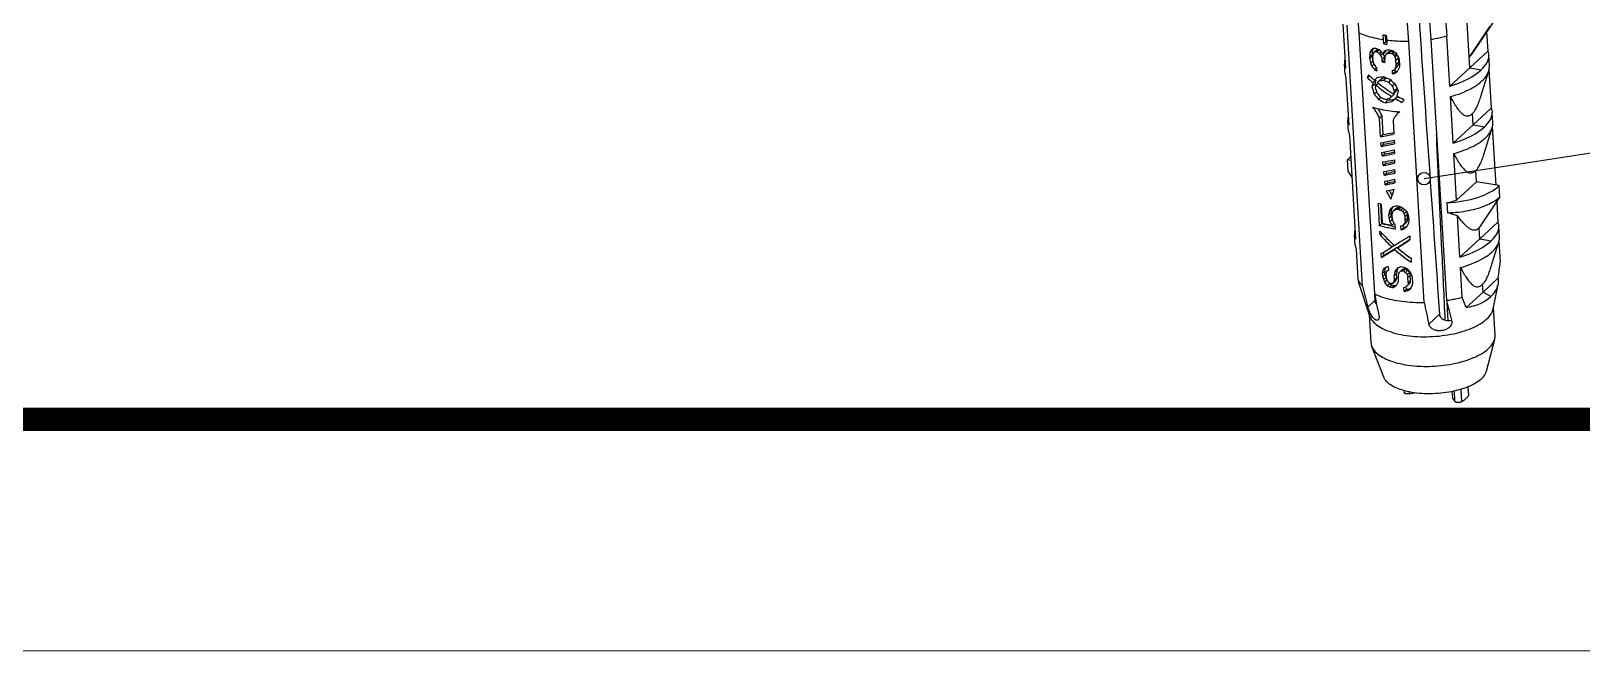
# Model space of a CAD drawing. Header units: millimetres. Extents: x 1603 to 1978, y -231 to 30.
# Drawn here: x 1793.87 to 1837.16, y -230.84 to -213.54 of the extents above; entities that cross this region are included whole.
import ezdxf

# ---------------------------------------------------------------- set-up
doc = ezdxf.new("R2010")
doc.units = ezdxf.units.MM
doc.layers.add('02___PRT_ALL_AXES', color=7, linetype='Continuous')
doc.layers.add('from', color=7, linetype='Continuous', lineweight=13)
doc.styles.get("Standard").update_dxf_attribs({"font": 'txt', "bigfont": 'gbcbig.shx'})
doc.dimstyles.new('ISO', dxfattribs={"dimscale": 0.6, "dimtxt": 2.5, "dimasz": 2.5, "dimexe": 1.25, "dimexo": 0.625, "dimtad": 0, "dimdsep": 46, "dimtxsty": 'Standard', "dimblk": 'OPEN', "dimcen": 0, "dimclrd": 4, "dimclre": 4, "dimadec": 0, "dimazin": 0, "dimtfac": 1, "dimtofl": 0, "dimtmove": 0, "dimatfit": 3, "dimfxl": 1, "dimarcsym": 0})

# ---------------------------------------------------------------- blocks, each defined once
blk = doc.blocks.new('_Open')
at = {"color": 0, "linetype": 'ByBlock', "lineweight": -2}
for p, q in [((-1, 0.167), (0, 0)), ((-1, -0.167), (0, 0)), ((0, 0), (-1, 0))]:
    blk.add_line(p, q, dxfattribs=at)
blk = doc.blocks.new('*u142')
at = {"layer": '02___PRT_ALL_AXES', "color": 7, "linetype": 'Continuous'}
for p, q in [((-1.106, 14.113), (-0.971, 12.321)), ((1.018, 11.981), (0.883, 13.772)), ((3.451, 10.931), (3.29, 13.658)), ((-1.616, 12.671), (-1.512, 10.913)), ((-0.826, 2.225), (-1.44, 12.63)), ((4.248, 12.594), (3.426, 11.352)), ((4.383, 12.749), (3.511, 11.453)), ((-0.971, 12.321), (-0.356, 1.916)), ((0.007, 12.045), (-0.008, 12.252)), ((0.017, 11.886), (0.007, 12.045)), ((0.017, 11.886), (0.107, 11.969)), ((0.107, 11.969), (0.091, 12.238)), ((0.12, 12.234), (0.136, 12.027)), ((0.136, 12.027), (0.145, 11.868)), ((1.632, 1.576), (1.018, 11.981)), ((1.904, 12.057), (2.519, 1.652)), ((2.657, 10.199), (2.54, 12.193)), ((4.125, 12.366), (4.17, 11.598)), ((-0.541, 11.359), (-0.449, 11.445)), ((-0.538, 11.307), (-0.541, 11.359)), ((-0.538, 11.307), (-0.446, 11.392)), ((-0.53, 11.537), (-0.437, 11.623)), ((-0.505, 11.115), (-0.413, 11.201)), ((-0.491, 11.63), (-0.405, 11.71)), ((-0.449, 11.445), (-0.446, 11.392)), ((-0.43, 11.353), (-0.423, 11.248)), ((-0.373, 11.546), (-0.282, 11.631)), ((-0.305, 11.582), (-0.214, 11.666)), ((-0.258, 11.571), (-0.167, 11.655)), ((-0.158, 11.499), (-0.078, 11.572)), ((-0.106, 11.436), (-0.032, 11.505)), ((-0.047, 11.269), (0.044, 11.353)), ((-0.04, 11.164), (-0.047, 11.269)), ((-0.04, 11.164), (0.05, 11.247)), ((-0.009, 11.472), (0.081, 11.555)), ((0.044, 11.353), (0.05, 11.247)), ((0.054, 11.253), (0.06, 11.147)), ((0.117, 11.479), (0.207, 11.563)), ((0.218, 11.518), (0.309, 11.602)), ((0.324, 11.507), (0.415, 11.591)), ((0.379, 11.475), (0.467, 11.557)), ((0.436, 11.418), (0.52, 11.495)), ((0.467, 11.363), (0.554, 11.444)), ((0.502, 11.229), (0.594, 11.314)), ((0.511, 11.071), (0.502, 11.229)), ((0.511, 11.071), (0.604, 11.156)), ((0.594, 11.314), (0.604, 11.156)), ((0.64, 11.247), (0.652, 11.036)), ((3.451, 10.931), (4.17, 11.598)), ((4.17, 11.598), (4.208, 11.433)), ((4.233, 11.011), (4.208, 11.433)), ((-1.512, 10.913), (-1.551, 11.093)), ((-1.526, 10.671), (-1.551, 11.093)), ((-1.526, 10.671), (-1.488, 10.498)), ((-0.638, 10.546), (-0.561, 10.617)), ((-0.454, 10.997), (-0.372, 11.073)), ((-0.356, 10.867), (-0.267, 10.948)), ((-0.268, 10.949), (-0.26, 10.817)), ((-0.163, 10.414), (-0.05, 10.519)), ((0.019, 10.442), (0.119, 10.534)), ((0.372, 10.689), (0.364, 10.821)), ((0.372, 10.689), (0.463, 10.774)), ((0.451, 10.708), (0.543, 10.793)), ((0.457, 10.88), (0.463, 10.774)), ((0.468, 10.89), (0.56, 10.975)), ((0.492, 10.941), (0.584, 11.026)), ((2.657, 10.199), (3.451, 10.931)), ((3.451, 10.931), (3.903, 10.854)), ((3.88, 9.749), (4.207, 10.805)), ((4.215, 10.85), (4.304, 9.326)), ((-1.488, 10.498), (-1.378, 8.641)), ((-0.455, 10.174), (-0.339, 10.281)), ((-0.411, 10.339), (-0.296, 10.445)), ((-0.36, 9.887), (-0.268, 9.972)), ((-0.296, 10.242), (-0.21, 10.322)), ((-0.127, 10.451), (-0.208, 10.376)), ((0.216, 10.349), (0.308, 10.434)), ((0.358, 10.205), (0.453, 10.293)), ((0.403, 9.898), (0.517, 10.003)), ((0.437, 10.007), (0.545, 10.108)), ((-0.094, 9.759), (-0.188, 9.672)), ((0.073, 9.533), (0.186, 9.638)), ((0.337, 9.582), (0.451, 9.687)), ((0.339, 9.787), (0.453, 9.892)), ((0.474, 9.705), (0.575, 9.797)), ((2.791, 7.927), (2.682, 9.784)), ((3.585, 8.66), (4.304, 9.326)), ((4.304, 9.326), (4.342, 9.161)), ((-1.378, 8.641), (-1.416, 8.821)), ((-1.391, 8.399), (-1.416, 8.821)), ((-0.152, 8.931), (-0.061, 9.015)), ((-0.108, 8.187), (-0.152, 8.931)), ((-0.061, 9.015), (-0.018, 8.271)), ((0.39, 8.838), (0.422, 8.293)), ((0.661, 9.175), (0.573, 9.105)), ((0.651, 9.176), (0.661, 9.175)), ((2.791, 7.927), (3.585, 8.66)), ((3.585, 8.66), (3.558, 9.114)), ((3.585, 8.66), (4.037, 8.582)), ((4.367, 8.739), (4.342, 9.162)), ((-1.391, 8.399), (-1.353, 8.227)), ((-1.353, 8.227), (-1.11, 4.097)), ((-0.108, 8.187), (-0.018, 8.271)), ((0.437, 8.051), (0.445, 7.906)), ((4.014, 7.477), (4.341, 8.533)), ((4.349, 8.578), (4.486, 6.257)), ((-0.086, 7.801), (-0.094, 7.946)), ((-0.086, 7.801), (0.005, 7.885)), ((-0.046, 7.416), (-0.055, 7.562)), ((-0.046, 7.416), (0.045, 7.5)), ((0.001, 7.962), (0.005, 7.885)), ((0.04, 7.578), (0.045, 7.5)), ((0.441, 7.66), (0.449, 7.515)), ((2.926, 5.655), (2.816, 7.513)), ((-1.433, 7.27), (-1.296, 7.246)), ((-1.406, 6.816), (-1.433, 7.27)), ((-1.256, 6.582), (-1.406, 6.816)), ((-0.006, 7.032), (-0.015, 7.177)), ((-0.006, 7.032), (0.084, 7.116)), ((0.08, 7.194), (0.084, 7.116)), ((0.12, 6.81), (0.124, 6.732)), ((0.445, 7.269), (0.454, 7.124)), ((0.449, 6.878), (0.458, 6.733)), ((3.719, 6.388), (3.693, 6.842)), ((0.033, 6.648), (0.025, 6.793)), ((0.033, 6.648), (0.124, 6.732)), ((0.073, 6.264), (0.065, 6.409)), ((0.073, 6.264), (0.164, 6.348)), ((0.159, 6.426), (0.164, 6.348)), ((0.454, 6.487), (0.462, 6.342)), ((2.926, 5.655), (3.719, 6.388)), ((4.623, 6.233), (3.719, 6.388)), ((4.65, 5.779), (4.623, 6.233)), ((3.829, 4.537), (4.65, 5.779)), ((4.525, 5.59), (4.573, 4.782)), ((-0.144, 4.635), (-0.197, 5.531)), ((-0.052, 4.72), (-0.098, 5.498)), ((-0.084, 5.499), (-0.039, 4.734)), ((0.221, 5.09), (0.311, 5.174)), ((0.23, 4.932), (0.221, 5.09)), ((0.23, 4.932), (0.32, 5.016)), ((0.237, 5.217), (0.328, 5.301)), ((0.32, 5.016), (0.311, 5.174)), ((0.344, 5.068), (0.354, 4.909)), ((0.409, 5.24), (0.499, 5.324)), ((0.483, 5.282), (0.573, 5.365)), ((0.559, 5.298), (0.65, 5.382)), ((0.612, 5.292), (0.703, 5.376)), ((0.693, 5.257), (0.782, 5.339)), ((0.777, 5.196), (0.866, 5.279)), ((0.836, 5.113), (0.928, 5.198)), ((0.87, 5.005), (0.962, 5.091)), ((0.879, 4.847), (0.87, 5.005)), ((0.971, 4.933), (0.962, 5.091)), ((1.009, 4.997), (1.018, 4.839)), ((2.578, 5.153), (2.554, 5.56)), ((3.06, 3.384), (2.962, 5.035)), ((-0.144, 4.635), (-0.052, 4.72)), ((-0.122, 4.266), (-0.132, 4.424)), ((-0.122, 4.266), (-0.048, 4.334)), ((0.262, 4.796), (0.353, 4.879)), ((0.344, 4.65), (0.433, 4.732)), ((0.467, 4.682), (0.478, 4.498)), ((0.713, 4.468), (0.704, 4.626)), ((0.713, 4.468), (0.804, 4.553)), ((0.804, 4.553), (0.797, 4.665)), ((0.808, 4.669), (0.9, 4.754)), ((0.817, 4.511), (0.909, 4.596)), ((0.858, 4.744), (0.95, 4.829)), ((0.879, 4.847), (0.971, 4.933)), ((3.854, 4.116), (3.829, 4.537)), ((3.854, 4.116), (4.573, 4.782)), ((4.573, 4.782), (4.61, 4.618)), ((4.635, 4.195), (4.61, 4.618)), ((-1.11, 4.097), (-1.148, 4.278)), ((-1.123, 3.855), (-1.148, 4.278)), ((-1.123, 3.855), (-1.085, 3.683)), ((0.346, 3.789), (0.428, 3.865)), ((0.45, 3.692), (0.541, 3.776)), ((0.573, 3.752), (0.664, 3.836)), ((1.054, 4.232), (1.063, 4.074)), ((3.06, 3.384), (3.854, 4.116)), ((3.854, 4.116), (4.306, 4.039)), ((4.282, 2.933), (4.609, 3.989)), ((4.617, 4.034), (4.667, 3.186)), ((-1.085, 3.683), (-1.015, 2.502)), ((-0.069, 3.369), (-0.079, 3.527)), ((-0.069, 3.369), (0.023, 3.455)), ((0.023, 3.455), (0.015, 3.584)), ((1.107, 3.336), (1.116, 3.178)), ((-1.015, 2.502), (-0.97, 2.359)), ((-0.032, 2.736), (0.061, 2.822)), ((-0.024, 2.604), (-0.032, 2.736)), ((-0.024, 2.604), (0.068, 2.69)), ((-0.017, 2.861), (0.075, 2.947)), ((0.004, 2.492), (0.097, 2.577)), ((0.068, 2.69), (0.061, 2.822)), ((0.103, 2.724), (0.112, 2.566)), ((0.165, 2.838), (0.209, 2.879)), ((0.201, 3.012), (0.21, 2.853)), ((0.427, 2.417), (0.517, 2.501)), ((0.438, 2.65), (0.528, 2.734)), ((0.447, 2.492), (0.438, 2.65)), ((0.447, 2.492), (0.537, 2.576)), ((0.455, 2.778), (0.545, 2.861)), ((0.499, 2.875), (0.589, 2.958)), ((0.537, 2.576), (0.528, 2.734)), ((0.589, 2.625), (0.598, 2.467)), ((0.655, 2.799), (0.746, 2.883)), ((0.73, 2.842), (0.821, 2.926)), ((0.809, 2.833), (0.901, 2.917)), ((0.893, 2.773), (0.985, 2.857)), ((0.952, 2.689), (1.044, 2.774)), ((0.985, 2.581), (1.078, 2.666)), ((0.998, 2.37), (0.985, 2.581)), ((1.09, 2.455), (1.078, 2.666)), ((1.152, 2.571), (1.165, 2.36)), ((3.154, 1.788), (3.084, 2.969)), ((4.589, 2.556), (3.98, 1.98)), ((4.589, 2.556), (4.578, 2.289)), ((-0.535, 1.03), (-0.97, 2.359)), ((-0.356, 1.916), (-0.301, 1.654)), ((-0.352, 1.895), (-0.337, 1.647)), ((0.056, 2.373), (0.148, 2.458)), ((0.154, 2.243), (0.245, 2.328)), ((0.249, 2.194), (0.34, 2.278)), ((0.345, 2.173), (0.435, 2.257)), ((0.383, 2.348), (0.473, 2.431)), ((0.831, 2.019), (0.822, 2.177)), ((0.831, 2.019), (0.922, 2.103)), ((0.9, 2.195), (0.94, 2.232)), ((0.922, 2.103), (0.916, 2.209)), ((0.937, 2.034), (1.028, 2.119)), ((0.977, 2.267), (1.069, 2.352)), ((0.977, 2.266), (0.992, 2.279)), ((0.998, 2.37), (1.09, 2.455)), ((3.98, 1.98), (3.305, 1.369)), ((3.98, 1.98), (3.961, 2.299)), ((4.295, 1.815), (3.98, 1.98)), ((4.383, 1.321), (4.578, 2.29)), ((-0.612, 1.392), (-0.337, 1.647)), ((2.584, 0.855), (2.546, 1.544)), ((4.462, 0.264), (4.396, 1.383)), ((-0.488, -0.028), (-0.554, 1.091)), ((2.243, 1.11), (1.815, 0.714)), ((4.12, -1.159), (4.447, 0.113)), ((0.018, -1.401), (-0.455, -0.177)), ((3.376, -1.793), (3.396, -2.132)), ((3.38, -1.791), (3.4, -2.115)), ((0.827, -1.937), (0.832, -2.012)), ((1.027, -1.986), (1.031, -2.063)), ((1.031, -2.063), (1.24, -2.023)), ((2.742, -1.975), (2.759, -2.247)), ((2.759, -2.247), (2.861, -2.377)), ((2.861, -2.377), (2.836, -1.954)), ((3.091, -1.889), (3.12, -2.386)), ((3.4, -2.115), (3.396, -2.132))]:
    blk.add_line(p, q, dxfattribs=at)
for centre, radius, start, end in [((2021.719, 188.595), 2026.871, 184.826166, 184.992886), ((0.793, 17.46), 5.269, 261.25734, 262.66886), ((0.811, 17.052), 5.227, 261.25547, 262.67839), ((0.83, 16.709), 4.794, 261.3234, 261.71505), ((0.664, 15.935), 4.333, 256.96906, 257.61495), ((0.669, 15.79), 4.319, 256.96802, 257.61599), ((0.702, 15.546), 3.987, 256.70447, 257.40444), ((0.817, 16.066), 4.976, 260.08272, 261.2571), ((0.87, 17.206), 5.595, 263.23021, 264.32239), ((0.875, 17.053), 5.573, 263.22804, 264.32456), ((0.899, 16.737), 5.169, 263.44063, 263.83457), ((0.908, 16.825), 5.257, 263.83536, 264.41935), ((0.914, 16.883), 5.316, 264.41886, 264.6123), ((0.888, 9.112), 3.741, 253.14319, 254.94581), ((1.226, 10.882), 5.494, 262.67481, 263.77792), ((1.231, 10.734), 5.477, 262.94921, 263.50247), ((1.262, 10.475), 5.13, 263.14409, 263.73674), ((0.923, 7.811), 3.241, 252.50447, 252.65519), ((1.182, 8.839), 4.301, 258.67964, 258.85094), ((1.211, 8.987), 4.452, 258.85894, 260.4496), ((-29.219, 7.038), 34.105, 352.4477, 353.51478), ((1.378, 8.534), 5.573, 262.95583, 264.3237), ((1.385, 8.354), 5.551, 263.22701, 264.05098), ((1.415, 8.094), 5.202, 263.44172, 264.32417), ((48.492, 14.434), 50.807, 193.90436, 194.87383), ((1.235, 6.455), 4.374, 256.97128, 258.2559), ((1.23, 6.634), 4.395, 257.29418, 257.9334), ((1.266, 6.198), 4.028, 256.70709, 258.0985), ((270.935, 58.976), 277.227, 191.933, 192.05963), ((292.779, 62.854), 297.525, 191.88567, 192.05524), ((48.929, 13.115), 47.805, 193.87397, 194.90431), ((0, 0), 0.489, 183.32258, 201.23649)]:
    blk.add_arc(centre, radius, start, end, dxfattribs=at)
for centre, major_axis, ratio, start_param, end_param in [((1.327, 11.295), (2.877, 0.21), 0.457615, 3.019112, 3.13516), ((1.023, 16.435), (1.539, 18.618), 0.063592, -4.440964, -4.431047), ((1.499, 8.373), (-3.635, 19.496), 0.074903, 1.4058, 1.415717), ((1.184, 13.706), (2.53, 5.125), 0.114636, -4.239452, -4.219676), ((1.214, 13.213), (2.738, 2.569), 0.003919, 2.199855, 2.239198), ((1.023, 16.435), (1.431, 17.311), 0.063592, 1.857718, 1.868421), ((1.499, 8.373), (-3.38, 18.128), 0.074903, 7.672703, 7.679412), ((1.184, 13.706), (2.352, 4.765), 0.114636, 2.058625, 2.079006), ((1.128, 14.658), (1.896, 13.198), 0.083322, -4.457229, -4.447402), ((1.394, 10.15), (-3.296, 14.074), 0.105694, 1.467982, 1.477809), ((1.214, 13.209), (2.646, 3.818), 0.088068, -4.201702, -4.182091), ((1.231, 12.923), (2.832, 0.835), 0.311, -2.275073, -2.235952), ((1.232, 12.908), (2.778, 1.79), 0.107531, -2.253887, -2.224564), ((1.232, 12.908), (2.583, 1.665), 0.107531, -2.264012, -2.232442), ((1.238, 12.795), (2.896, -0.659), 0.516534, -1.995588, -1.956683), ((1.249, 12.606), (2.836, -1.572), 0.521033, -1.825379, -1.786474), ((1.241, 12.743), (2.781, -2.146), 0.493889, -1.699673, -1.670542), ((1.253, 12.544), (-2.715, 3.177), 0.419251, 1.541598, 1.561021), ((1.261, 12.402), (-2.948, 8.659), 0.175709, -4.660635, -4.641222), ((1.243, 12.714), (-2.71, 4.127), 0.350917, -4.670447, -4.64133), ((1.251, 12.581), (2.411, 6.456), 0.117682, -4.515353, -4.495938), ((1.261, 12.402), (-2.741, 8.052), 0.175709, 1.625661, 1.641456), ((1.241, 12.741), (2.778, 1.79), 0.107528, -2.088499, -2.059351), ((1.289, 11.933), (1.714, 15.907), 0.072288, 1.611662, 1.621374), ((1.259, 12.444), (2.646, 3.818), 0.088068, -4.396237, -4.3768), ((1.251, 12.581), (2.242, 6.003), 0.117682, 1.772603, 1.786289), ((1.237, 12.811), (2.832, 0.835), 0.311003, -2.070739, -2.031789), ((1.249, 12.611), (2.797, 1.414), 0.182225, -2.077621, -2.038671), ((1.249, 12.611), (2.6, 1.315), 0.182225, -2.072991, -2.03108), ((1.226, 13.004), (2.884, -0.964), 0.526141, -1.712766, -1.6833), ((1.23, 12.935), (2.836, -1.572), 0.521033, -1.601607, -1.581979), ((1.217, 13.15), (-2.715, 3.177), 0.419251, -4.537096, -4.517405), ((1.217, 13.156), (2.781, -2.146), 0.493887, -1.485341, -1.455727), ((1.189, 13.633), (-2.783, 5.953), 0.255045, -4.452584, -4.442713), ((1.098, 15.161), (-3.296, 14.074), 0.105694, -4.463988, -4.454099), ((1.191, 13.603), (-2.722, 4.588), 0.322168, 1.837985, 1.857824), ((1.173, 13.897), (-2.783, 5.953), 0.255045, 1.870201, 1.890128), ((1.098, 15.161), (-3.064, 13.086), 0.105694, 1.835522, 1.844283), ((1.424, 9.647), (1.763, 12.272), 0.083322, 1.459482, 1.47015), ((1.097, 15.179), (-3.123, 11.365), 0.132401, 1.877439, 1.887439), ((1.327, 11.295), (2.881, 0.131), 0.416042, -0.483676, 0.005545), ((1.235, 12.855), (2.597, 4.377), 0.104061, -4.122786, -4.096291), ((1.334, 11.172), (2.826, -1.677), 0.517431, -2.003075, -1.904392), ((1.325, 11.328), (2.826, -1.677), 0.517431, -1.97658, -1.879084), ((1.338, 11.101), (-2.783, 5.953), 0.255044, 1.449778, 1.469554), ((1.309, 11.594), (-2.715, 3.177), 0.419251, 1.404732, 1.444075), ((1.309, 11.598), (-2.722, 4.588), 0.322168, 1.486707, 1.506318), ((1.288, 11.952), (2.744, 2.456), 0.008684, -2.222512, -2.169049), ((1.292, 11.885), (2.896, -0.659), 0.516534, -2.054206, -2.015085), ((1.291, 11.899), (2.781, -2.146), 0.493887, -1.787394, -1.758071), ((1.298, 11.776), (2.821, 0.996), 0.275012, -2.241224, -2.139112), ((1.299, 11.759), (2.503, 2.241), 0.008684, -2.184605, -2.147597), ((1.307, 11.632), (2.574, 0.909), 0.275012, -2.219771, -2.152332), ((1.298, 11.776), (2.887, -0.906), 0.525016, -1.863165, -1.761053), ((1.293, 11.872), (2.797, 1.414), 0.182228, -1.999568, -1.97994), ((1.297, 11.803), (2.819, 1.033), 0.266761, -2.000827, -1.971361), ((1.305, 11.657), (2.738, 2.569), 0.00392, 1.878149, 1.89784), ((1.306, 11.651), (2.778, 1.79), 0.107531, -1.951834, -1.92222), ((1.297, 11.803), (2.621, 0.961), 0.266761, 4.292949, 4.324698), ((1.334, 11.174), (2.53, 5.125), 0.114636, -4.61037, -4.600499), ((1.424, 9.647), (1.896, 13.198), 0.083322, 1.474678, 1.484568), ((1.305, 11.657), (2.545, 2.388), 0.00392, 1.864506, 1.88573), ((1.332, 11.205), (2.646, 3.818), 0.088068, 1.729977, 1.749817), ((1.306, 11.651), (2.583, 1.665), 0.107531, -1.938959, -1.930359), ((1.334, 11.174), (2.352, 4.765), 0.114636, -4.624788, -4.614143), ((1.349, 10.911), (2.53, 5.125), 0.114636, -4.660028, -4.640101), ((1.425, 9.629), (2.088, 10.494), 0.09717, 1.455623, 1.465622), ((1.327, 11.295), (2.877, 0.21), 0.457615, -1.123702, -0.495653), ((1.236, 12.828), (2.328, 7.42), 0.114351, -4.33463, -4.31091), ((1.423, 9.671), (-2.924, 8.279), 0.183989, 1.445264, 1.479849), ((1.236, 12.828), (2.124, 6.769), 0.114351, 1.96617, 1.99227), ((1.423, 9.671), (-2.667, 7.553), 0.183989, 7.708454, 7.72032), ((1.334, 11.172), (2.578, -1.53), 0.517431, -1.93617, -1.922006), ((1.262, 12.397), (2.328, 7.42), 0.114351, -4.382028, -4.367271), ((1.397, 10.102), (-2.924, 8.279), 0.183989, 1.501625, 1.526355), ((1.334, 11.172), (2.826, -1.677), 0.517431, -1.856994, -1.616205), ((1.36, 10.74), (-2.72, 3.039), 0.429841, 1.45418, 1.504122), ((1.299, 11.759), (2.744, 2.456), 0.008684, -2.174242, -2.140508), ((1.325, 11.328), (2.826, -1.677), 0.517431, 4.452371, 4.69316), ((1.307, 11.632), (2.821, 0.996), 0.275012, -2.212682, -2.139112), ((1.307, 11.632), (2.887, -0.906), 0.525016, -1.863165, -1.789595), ((1.299, 11.759), (-2.72, 3.039), 0.429841, -4.631923, -4.581981), ((1.288, 11.952), (-2.72, 3.039), 0.429841, 1.679804, 1.74771), ((1.262, 12.397), (-2.924, 8.279), 0.183989, -4.509807, -4.485077), ((1.397, 10.102), (2.328, 7.42), 0.114351, -4.663754, -4.648997), ((1.334, 11.172), (2.578, -1.53), 0.517431, -1.618927, -1.605842), ((1.236, 12.828), (-2.924, 8.279), 0.183989, 1.819884, 1.854469), ((1.397, 10.102), (2.124, 6.769), 0.114351, -4.67659, -4.66192), ((1.423, 9.671), (2.328, 7.42), 0.114351, 1.56307, 1.58679), ((1.371, 10.547), (-2.72, 3.039), 0.429841, 1.407675, 1.47558), ((1.361, 10.723), (2.887, -0.906), 0.525016, -1.965277, -1.863165), ((1.352, 10.867), (2.887, -0.906), 0.525016, -1.936735, -1.863165), ((1.352, 10.867), (2.821, 0.996), 0.275012, -2.139112, -2.065541), ((1.361, 10.723), (2.821, 0.996), 0.275012, -2.139112, -2.037), ((1.361, 10.723), (2.634, -0.826), 0.525016, -1.900493, -1.863165), ((1.361, 10.723), (2.574, 0.909), 0.275012, 4.144074, 4.256044), ((1.36, 10.74), (2.744, 2.456), 0.008684, -1.993367, -1.959633), ((1.371, 10.547), (2.744, 2.456), 0.008684, -1.964826, -1.911363), ((1.334, 11.172), (2.826, -1.677), 0.517431, -1.567935, -1.470439), ((1.325, 11.328), (2.826, -1.677), 0.517431, -1.542627, -1.443944), ((1.424, 9.644), (2.597, 4.377), 0.104061, -4.655422, -4.628927), ((1.461, 9.023), (2.877, 0.21), 0.457615, 3.019112, 3.13516), ((1.461, 9.023), (2.881, 0.131), 0.416042, -0.483676, 0.005545), ((1.437, 9.424), (2.817, 1.065), 0.259629, -2.246304, -2.035387), ((1.452, 9.182), (2.817, 1.065), 0.259629, -2.246304, -2.035387), ((1.437, 9.424), (2.619, 0.99), 0.259629, 4.028889, 4.216807), ((1.461, 9.023), (2.877, 0.21), 0.457615, -1.123702, -0.495653), ((1.46, 9.037), (2.817, 1.065), 0.259629, -2.246304, -2.035387), ((1.474, 8.795), (2.817, 1.065), 0.259629, -2.23925, -2.042441), ((1.483, 8.65), (2.817, 1.065), 0.259629, -2.23925, -2.042441), ((1.46, 9.037), (2.619, 0.99), 0.259629, 4.028889, 4.216807), ((1.483, 8.65), (2.619, 0.99), 0.259629, 4.036482, 4.209159), ((0.374, 6.96), (2.022, 0.092), 0.416042, 2.535657, 2.657917), ((1.497, 8.408), (2.817, 1.065), 0.259629, -2.232201, -2.049491), ((1.506, 8.263), (2.817, 1.065), 0.259629, -2.232201, -2.049491), ((1.52, 8.022), (2.817, 1.065), 0.259629, -2.225156, -2.056535), ((1.506, 8.263), (2.619, 0.99), 0.259629, 4.044068, 4.201513), ((1.529, 7.877), (2.817, 1.065), 0.259629, -2.225156, -2.056535), ((1.543, 7.635), (2.817, 1.065), 0.259629, -2.218116, -2.063576), ((1.551, 7.49), (2.817, 1.065), 0.259629, -2.218116, -2.063576), ((1.529, 7.877), (2.619, 0.99), 0.259629, 4.051649, 4.19387), ((1.551, 7.49), (2.619, 0.99), 0.259629, 4.059225, 4.186229), ((2.671, 6.567), (2.18, 0.159), 0.457615, -1.658061, -0.495653), ((1.566, 7.248), (2.817, 1.065), 0.259629, -2.207254, -2.082457), ((1.587, 6.888), (-2.737, 5.002), 0.299129, -4.704, -4.637592), ((1.587, 6.888), (-2.545, 4.651), 0.299129, -4.695907, -4.65294), ((1.587, 6.888), (2.383, 6.774), 0.116882, -4.553209, -4.49482), ((1.595, 6.751), (2.877, 0.21), 0.457615, -1.264566, -1.123702), ((1.588, 6.878), (1.896, 13.198), 0.083322, -4.574278, -4.564565), ((1.607, 6.553), (2.608, 4.249), 0.101162, -4.36031, -4.331187), ((1.608, 6.537), (2.769, 1.981), 0.074812, -2.113835, -2.075009), ((1.588, 6.878), (1.763, 12.272), 0.083322, -4.571572, -4.561124), ((1.67, 5.482), (-3.064, 13.086), 0.105694, -4.701482, -4.691034), ((1.607, 6.553), (2.425, 3.951), 0.101162, -4.349512, -4.32848), ((1.626, 6.227), (2.088, 10.494), 0.09717, -4.592101, -4.582395), ((1.621, 6.313), (2.646, 3.818), 0.088068, -4.367089, -4.347673), ((1.606, 6.567), (2.809, 1.187), 0.232063, -2.110033, -2.061425), ((1.617, 6.386), (2.778, 1.79), 0.107529, -2.088499, -2.059351), ((1.613, 6.441), (2.819, 1.033), 0.266763, -2.078879, -2.049679), ((1.617, 6.386), (2.583, 1.665), 0.107529, -2.086075, -2.054722), ((1.613, 6.441), (2.621, 0.961), 0.266763, -2.07425, -2.042831), ((1.603, 6.622), (2.884, -0.964), 0.526141, -1.742107, -1.712763), ((1.593, 6.785), (2.868, -1.209), 0.527627, -1.685817, -1.636778), ((1.595, 6.748), (2.781, -2.146), 0.493888, -1.514808, -1.485343), ((1.603, 6.622), (2.681, -0.896), 0.526141, -1.73377, -1.702173), ((1.584, 6.944), (2.758, -2.416), 0.476165, -1.452264, -1.412741), ((1.573, 7.129), (-2.722, 4.588), 0.322168, -4.474814, -4.45509), ((1.498, 8.401), (-3.123, 11.365), 0.132401, -4.455402, -4.445512), ((1.553, 7.459), (-2.739, 5.045), 0.296864, 1.854376, 1.884233), ((1.498, 8.401), (-2.903, 10.568), 0.132401, -4.440984, -4.430316), ((1.427, 9.596), (-3.296, 14.074), 0.105694, 1.868853, 1.878853), ((1.729, 4.48), (2.877, 0.21), 0.457615, 3.019112, 3.13516), ((1.694, 5.072), (2.761, -2.381), 0.478562, 4.446081, 4.670886), ((1.67, 5.482), (-3.296, 14.074), 0.105694, -4.698041, -4.688328), ((1.651, 5.807), (-2.739, 5.045), 0.296864, -4.672948, -4.643825), ((1.651, 5.807), (-2.547, 4.691), 0.296864, -4.675654, -4.668069), ((1.632, 6.133), (-3.123, 11.365), 0.132401, -4.640913, -4.631208), ((1.637, 6.042), (-2.71, 4.127), 0.350917, 1.641855, 1.670982), ((1.658, 5.688), (2.797, 1.414), 0.182224, -2.009361, -1.970102), ((1.667, 5.53), (2.797, 1.414), 0.182224, -2.009361, -1.970102), ((1.667, 5.53), (2.6, 1.315), 0.182224, -1.999525, -1.957228), ((1.685, 5.232), (2.646, 3.818), 0.088068, -4.523479, -4.503755), ((1.674, 5.416), (2.769, 1.981), 0.074812, -1.938343, -1.898819), ((1.76, 3.959), (2.088, 10.494), 0.09717, 1.505389, 1.515279), ((1.685, 5.232), (2.46, 3.55), 0.088068, -4.537897, -4.516629), ((1.674, 5.416), (2.575, 1.842), 0.074812, -1.925468, -1.910919), ((1.704, 4.901), (2.608, 4.249), 0.101162, -4.605182, -4.575325), ((1.76, 3.959), (1.942, 9.757), 0.09717, 1.490193, 1.500861), ((1.831, 2.764), (1.896, 13.198), 0.083322, 1.424912, 1.434911), ((1.729, 4.48), (2.881, 0.131), 0.416042, -0.483676, 0.005545), ((1.704, 4.915), (2.761, -2.374), 0.479063, -1.83795, -1.651968), ((1.697, 5.019), (2.771, 1.951), 0.079762, -2.321509, -2.135528), ((1.707, 4.862), (2.576, 1.819), 0.078896, -2.337398, -2.095353), ((1.697, 5.022), (2.774, 1.885), 0.090766, -2.101459, -1.865998), ((1.704, 4.912), (2.575, -2.122), 0.48523, -1.623119, -1.410029), ((1.708, 4.844), (2.771, 1.951), 0.079762, -2.04814, -1.861242), ((1.693, 5.09), (2.761, -2.374), 0.479063, -1.564581, -1.377683), ((1.708, 4.844), (2.576, 1.814), 0.079762, -2.043511, -1.880034), ((1.729, 4.48), (2.877, 0.21), 0.457615, -1.123702, -0.495653), ((1.707, 4.862), (2.77, 1.956), 0.078896, -2.321116, -2.096311), ((1.704, 4.912), (2.769, -2.282), 0.48523, -1.624077, -1.388615), ((1.6, 6.667), (1.896, 13.198), 0.083322, -4.407924, -4.398007), ((1.912, 1.387), (-3.123, 11.365), 0.132401, 1.427172, 1.43709), ((1.718, 4.666), (2.68, 3.392), 0.068751, -4.127614, -4.097978), ((1.847, 2.478), (-2.783, 5.953), 0.255044, 1.449778, 1.469554), ((1.734, 4.394), (2.769, 1.981), 0.074812, -2.279677, -2.240396), ((1.6, 6.667), (1.763, 12.272), 0.083322, -4.392427, -4.381724), ((1.912, 1.387), (-2.903, 10.568), 0.132401, 1.41089, 1.421593), ((1.718, 4.666), (2.492, 3.154), 0.068751, -4.093117, -4.082482), ((1.847, 2.478), (-2.588, 5.535), 0.255044, 1.434282, 1.448492), ((1.694, 5.075), (2.297, 7.798), 0.112501, -4.383029, -4.373216), ((1.85, 2.433), (-2.948, 8.659), 0.175709, 1.495792, 1.505604), ((1.74, 4.3), (2.738, 2.569), 0.003918, 2.180271, 2.199856), ((1.743, 4.244), (2.819, 1.033), 0.266763, -2.273414, -2.244092), ((1.816, 3.015), (-2.722, 4.588), 0.322168, 1.49652, 1.516104), ((1.75, 4.132), (2.797, 1.414), 0.182224, -2.26237, -2.242833), ((1.769, 3.809), (2.297, 7.798), 0.112501, -4.509682, -4.499975), ((1.754, 4.056), (1.896, 13.198), 0.083322, -4.603401, -4.593695), ((1.757, 4.001), (2.53, 5.125), 0.114636, -4.434565, -4.415155), ((1.775, 3.702), (2.46, 3.55), 0.088068, -4.306877, -4.285986), ((1.755, 4.036), (2.738, 2.569), 0.003918, 2.005243, 2.044086), ((1.769, 3.809), (2.136, 7.251), 0.112501, -4.508442, -4.498002), ((1.754, 4.056), (1.763, 12.272), 0.083322, -4.602894, -4.592455), ((1.757, 4.001), (2.352, 4.765), 0.114636, -4.435523, -4.414648), ((1.794, 3.379), (2.088, 10.494), 0.09717, -4.630944, -4.621228), ((1.751, 4.106), (2.797, 1.414), 0.182224, -2.087341, -2.04842), ((1.774, 3.729), (2.646, 3.818), 0.088068, -4.405963, -4.386516), ((1.764, 3.889), (2.778, 1.79), 0.10753, -2.049625, -2.020402), ((1.764, 3.889), (2.583, 1.665), 0.10753, -2.044258, -2.012811), ((1.74, 4.304), (2.781, -2.146), 0.493889, -1.524602, -1.49518), ((1.733, 4.417), (2.836, -1.572), 0.521033, -1.60161, -1.562291), ((1.718, 4.663), (-2.722, 4.588), 0.322168, -4.484651, -4.464961), ((1.74, 4.304), (2.586, -1.995), 0.493889, -1.514766, -1.483071), ((1.719, 4.659), (-2.715, 3.177), 0.41925, -4.517405, -4.477805), ((1.647, 5.87), (-3.123, 11.365), 0.132401, -4.465273, -4.455402), ((1.718, 4.663), (-2.531, 4.266), 0.322168, -4.472542, -4.451317), ((1.647, 5.87), (-2.903, 10.568), 0.132401, -4.451629, -4.440984), ((1.684, 5.247), (-2.783, 5.953), 0.255045, 1.870201, 1.890128), ((1.57, 7.17), (-3.296, 14.074), 0.105694, -4.414332, -4.404333), ((1.818, 2.971), (-2.715, 3.177), 0.41925, 1.404733, 1.444076), ((1.818, 2.971), (-2.525, 2.954), 0.41925, 1.390792, 1.399244), ((1.801, 3.262), (2.896, -0.659), 0.516533, -2.054207, -2.015087), ((1.793, 3.405), (2.884, -0.964), 0.526141, -1.975564, -1.946274), ((1.818, 2.971), (-2.525, 2.954), 0.41925, 1.415623, 1.433194), ((1.801, 3.262), (2.693, -0.613), 0.516533, -2.065089, -2.022964), ((1.784, 3.558), (2.819, 1.033), 0.266763, -2.214859, -2.185689), ((1.794, 3.376), (2.832, 0.835), 0.311001, -2.19699, -2.158127), ((1.775, 3.702), (2.646, 3.818), 0.088068, -4.308849, -4.289426), ((1.794, 3.376), (2.634, 0.777), 0.311001, -2.201903, -2.1601), ((1.791, 3.429), (2.738, 2.569), 0.003918, 2.044086, 2.08291), ((1.793, 3.395), (2.53, 5.125), 0.114636, -4.453981, -4.434565), ((1.804, 3.22), (2.088, 10.494), 0.09717, -4.621228, -4.611516), ((1.799, 3.303), (2.819, 1.033), 0.266763, -2.020401, -1.991019), ((1.806, 3.172), (2.832, 0.835), 0.311001, -2.012261, -1.973058), ((1.815, 3.034), (2.738, 2.569), 0.003918, 1.878151, 1.907663), ((1.806, 3.172), (2.634, 0.777), 0.311001, -2.003176, -1.960949), ((1.815, 3.021), (2.785, 1.639), 0.135993, -1.970583, -1.921222), ((1.9, 1.585), (2.088, 10.494), 0.09717, 1.515278, 1.525149), ((1.815, 3.034), (2.545, 2.388), 0.003918, 1.864507, 1.896315), ((1.815, 3.021), (2.59, 1.524), 0.135993, -1.958473, -1.929361), ((1.9, 1.585), (1.942, 9.757), 0.09717, 1.500861, 1.511506), ((1.851, 2.422), (2.608, 4.249), 0.101162, -4.605183, -4.575326), ((1.977, 0.285), (1.896, 13.198), 0.083322, 1.424912, 1.434912), ((1.568, 3.236), (2.98, -1.058), 0.5029, -0.272004, 0.072127), ((0.171, 1.745), (0.5, 0.148), 0.644934, 2.992177, 3.472246), ((1.585, 3.252), (2.967, -1.045), 0.547676, -0.774557, -0.267768)]:
    blk.add_ellipse(centre, major_axis=major_axis, ratio=ratio, start_param=start_param, end_param=end_param, dxfattribs=at)
for points, start_tangent, end_tangent in [([(1.559, 16.434), (1.675, 14.964), (1.79, 13.505), (1.904, 12.057)], (0.078313, -0.996929), (0.078961, -0.996878)), ([(1.423, 12.899), (1.456, 12.432), (1.852, 6.72), (2.243, 1.11)], (0.069059, -0.997613), (0.069664, -0.997571)), ([(0.007, 12.045), (-0.353, 12.115), (-0.681, 12.207), (-0.971, 12.321)], (-0.988364, 0.152107), (-0.908195, 0.418546)), ([(1.018, 11.981), (0.717, 11.982), (0.422, 11.998), (0.136, 12.027)], (-0.999833, -0.018261), (-0.991828, 0.127584)), ([(2.54, 12.193), (2.334, 12.14), (2.122, 12.095), (1.904, 12.057)], (-0.964094, -0.265561), (-0.987997, -0.154474)), ([(3.509, 11.45), (3.498, 11.434), (3.426, 11.352)], (-0.559359, -0.828925), (-0.745112, -0.666939)), ([(2.682, 9.784), (3.117, 9.927), (3.495, 10.099), (3.804, 10.295), (4.035, 10.508), (4.18, 10.732), (4.207, 10.805)], (0.964094, 0.265561), (0.295184, 0.95544)), ([(4.207, 10.805), (4.233, 10.96), (4.233, 11.011)], (0.295184, 0.95544), (-0.061497, 0.998107)), ([(-0.423, 9.361), (-0.089, 9.276), (0.276, 9.213), (0.651, 9.176)], (0.956941, -0.290282), (0.997792, -0.066423)), ([(-0.152, 8.931), (-0.227, 9.084), (-0.318, 9.229), (-0.423, 9.361)], (-0.379532, 0.925179), (-0.658306, 0.75275)), ([(-0.225, 9.311), (-0.136, 9.169), (-0.061, 9.015)], (0.574977, -0.81817), (0.377872, -0.925858)), ([(2.682, 9.784), (2.803, 9.557), (2.92, 9.366), (3.035, 9.213), (3.147, 9.1), (3.258, 9.032), (3.366, 9.013), (3.468, 9.043), (3.558, 9.114)], (0.448088, -0.893989), (0.696874, 0.717194)), ([(3.558, 9.114), (3.639, 9.201), (3.725, 9.344), (3.81, 9.542), (3.879, 9.746)], (0.776957, 0.629554), (0.295206, 0.955434)), ([(0.573, 9.105), (0.548, 9.08), (0.457, 8.967), (0.39, 8.838)], (-0.734587, -0.678514), (-0.365081, -0.930976)), ([(4.341, 8.533), (4.368, 8.688), (4.367, 8.739)], (0.295184, 0.95544), (-0.061497, 0.998107)), ([(2.473, 0.869), (2.343, 3.656), (2.131, 8.211), (2.129, 8.257)], (-0.046263, 0.998929), (-0.04671, 0.998908)), ([(2.816, 7.513), (3.251, 7.655), (3.629, 7.827), (3.938, 8.023), (4.169, 8.236), (4.314, 8.46), (4.341, 8.533)], (0.964094, 0.265561), (0.295184, 0.95544)), ([(2.816, 7.513), (2.937, 7.285), (3.054, 7.095), (3.169, 6.941), (3.281, 6.828), (3.392, 6.76), (3.5, 6.741), (3.602, 6.771), (3.693, 6.842)], (0.448088, -0.893989), (0.696874, 0.717194)), ([(3.693, 6.842), (3.773, 6.93), (3.859, 7.072), (3.944, 7.27), (4.013, 7.474)], (0.776957, 0.629554), (0.295206, 0.955434)), ([(2.578, 5.153), (3, 5.18), (3.41, 5.243), (3.794, 5.338), (4.137, 5.463), (4.426, 5.611), (4.65, 5.779)], (0.999722, 0.023594), (0.734307, 0.678818)), ([(2.962, 5.035), (2.839, 5.069), (2.711, 5.108), (2.578, 5.153)], (-0.968348, 0.249602), (-0.944399, 0.3288)), ([(3.829, 4.537), (3.748, 4.478), (3.658, 4.452), (3.56, 4.464), (3.456, 4.513), (3.345, 4.596), (3.227, 4.712), (3.1, 4.858), (2.962, 5.035)], (-0.724597, -0.689173), (-0.597624, 0.801777)), ([(0.478, 4.498), (0.26, 4.535), (0.052, 4.581), (-0.144, 4.635)], (-0.989115, 0.147145), (-0.956941, 0.290282)), ([(0.338, 4.621), (0.143, 4.665), (-0.043, 4.718)], (-0.980545, 0.196297), (-0.954528, 0.298123)), ([(-0.039, 4.734), (0.085, 4.703), (0.213, 4.675), (0.344, 4.65)], (0.96564, -0.259884), (0.985048, -0.172283)), ([(3.084, 2.969), (3.519, 3.112), (3.897, 3.284), (4.207, 3.479), (4.437, 3.693), (4.582, 3.917), (4.609, 3.989)], (0.964094, 0.265561), (0.295184, 0.95544)), ([(4.609, 3.989), (4.636, 4.144), (4.635, 4.195)], (0.295184, 0.95544), (-0.061497, 0.998107)), ([(-1.015, 2.502), (-0.969, 2.406), (-0.906, 2.314), (-0.826, 2.225)], (0.36019, -0.932879), (0.712116, -0.702062)), ([(3.084, 2.969), (3.205, 2.742), (3.322, 2.551), (3.437, 2.398), (3.55, 2.285), (3.661, 2.217), (3.769, 2.197), (3.87, 2.227), (3.961, 2.299)], (0.448088, -0.893989), (0.696874, 0.717194)), ([(3.961, 2.299), (4.042, 2.386), (4.127, 2.529), (4.212, 2.727), (4.281, 2.93)], (0.776957, 0.629554), (0.295206, 0.955434)), ([(-0.356, 1.916), (-0.032, 1.791), (0.338, 1.692), (0.746, 1.623), (1.181, 1.583), (1.632, 1.576)], (0.908195, -0.418546), (0.999833, 0.018261)), ([(-0.473, 1.063), (-0.521, 1.151), (-0.56, 1.24), (-0.591, 1.322), (-0.612, 1.392)], (-0.511097, 0.859523), (-0.257817, 0.966194)), ([(2.519, 1.652), (2.737, 1.69), (2.949, 1.736), (3.154, 1.788)], (0.987997, 0.154474), (0.964094, 0.265561)), ([(3.305, 1.369), (3.255, 1.504), (3.204, 1.643), (3.154, 1.788)], (-0.361293, 0.932452), (-0.322625, 0.946527)), ([(4.132, 0.92), (4.305, 1.127), (4.383, 1.321)], (0.734307, 0.678818), (0.195556, 0.980693)), ([(-0.535, 1.03), (-0.432, 0.844), (-0.234, 0.659), (0.047, 0.499), (0.399, 0.37), (0.81, 0.276), (1.264, 0.222), (1.742, 0.209), (2.227, 0.238), (2.7, 0.308), (3.144, 0.415), (3.54, 0.557), (3.873, 0.728), (4.132, 0.92)], (0.309368, -0.950943), (0.734307, 0.678818)), ([(-0.2, 0.885), (-0.221, 0.872), (-0.279, 0.87), (-0.347, 0.908), (-0.414, 0.976), (-0.472, 1.06), (-0.473, 1.063)], (-0.727701, -0.685894), (-0.511097, 0.859523)), ([(-0.174, 1.055), (-0.166, 0.973), (-0.182, 0.909), (-0.2, 0.885)], (0.208973, -0.977921), (-0.727701, -0.685894)), ([(2.644, 0.592), (2.574, 0.539), (2.46, 0.484), (2.322, 0.451), (2.171, 0.45), (2.033, 0.486), (1.925, 0.548), (1.852, 0.628), (1.815, 0.714)], (-0.733107, -0.680113), (-0.208973, 0.977921)), ([(2.243, 1.11), (2.261, 1.033), (2.307, 0.962), (2.381, 0.904), (2.481, 0.865), (2.603, 0.853), (2.72, 0.866)], (0.069664, -0.997571), (0.98042, 0.196916)), ([(2.732, 0.82), (2.737, 0.752), (2.713, 0.68), (2.659, 0.607), (2.644, 0.592)], (0.257817, -0.966194), (-0.733107, -0.680113)), ([(4.202, -0.261), (4.375, -0.054), (4.447, 0.112)], (0.734307, 0.678818), (0.248776, 0.968561)), ([(4.447, 0.112), (4.457, 0.159), (4.462, 0.264)], (0.248776, 0.968561), (-0.059126, 0.998251)), ([(-0.456, -0.177), (-0.362, -0.338), (-0.164, -0.522), (0.117, -0.682), (0.469, -0.812), (0.88, -0.905), (1.333, -0.96), (1.419, -0.965)], (0.360913, -0.932599), (0.998462, -0.055439)), ([(1.419, -0.965), (1.812, -0.973), (2.297, -0.944), (2.77, -0.874), (3.213, -0.766), (3.609, -0.624), (3.943, -0.454), (4.202, -0.261)], (0.998462, -0.055439), (0.734307, 0.678818)), ([(3.915, -1.472), (4.066, -1.288), (4.12, -1.159)], (0.734307, 0.678818), (0.250189, 0.968197)), ([(3.915, -1.472), (3.682, -1.643), (3.378, -1.792), (3.017, -1.914), (2.614, -2.003), (2.186, -2.054), (1.754, -2.067), (1.335, -2.039), (0.947, -1.973), (0.609, -1.871), (0.333, -1.737), (0.134, -1.578), (0.018, -1.401)], (-0.734307, -0.678818), (-0.356242, 0.934394)), ([(1.031, -2.063), (0.978, -2.069), (0.926, -2.067), (0.881, -2.057), (0.849, -2.04), (0.833, -2.018), (0.832, -2.012)], (-0.981718, -0.190342), (-0.042691, 0.999088)), ([(3.12, -2.386), (3.08, -2.403), (3.029, -2.413), (2.976, -2.415), (2.926, -2.409), (2.886, -2.396), (2.861, -2.377)], (-0.869542, -0.493859), (-0.619915, 0.784669)), ([(3.396, -2.132), (3.333, -2.221), (3.241, -2.306), (3.12, -2.386)], (-0.457233, -0.889347), (-0.869542, -0.493859))]:
    blk.add_spline(points, degree=3, dxfattribs=dict(at, start_tangent=start_tangent, end_tangent=end_tangent))
at = {"layer": 'from'}
blk.add_leader([(1.629, 6.513), (15.395, 8.647)], dimstyle='ISO', override={"dimscale": 1, "dimasz": 1, "dimexo": 0.125, "dimadec": 2, "dimazin": 2, "dimldrblk": 'Small'}, dxfattribs=at)

msp = doc.modelspace()

# ---------------------------------------------------------------- linework, layer by layer
at = {"layer": 'from'}
msp.add_lwpolyline([(1603.12, -230.843), (1978.217, -230.843), (1978.217, 29.816), (1603.12, 29.816)], close=True, dxfattribs=at)
at = {"layer": 'from', "const_width": 0.646}
msp.add_lwpolyline([(1609.585, -224.378), (1609.585, 23.351), (1971.752, 23.351), (1971.752, -224.378), (1609.585, -224.378)], dxfattribs=at)

# ---------------------------------------------------------------- block references
at = {"xscale": 0.7, "yscale": 0.7, "zscale": 0.7}
msp.add_blockref('*u142', (1831.641, -222.218), dxfattribs=at)

doc.saveas('drawing.dxf')
